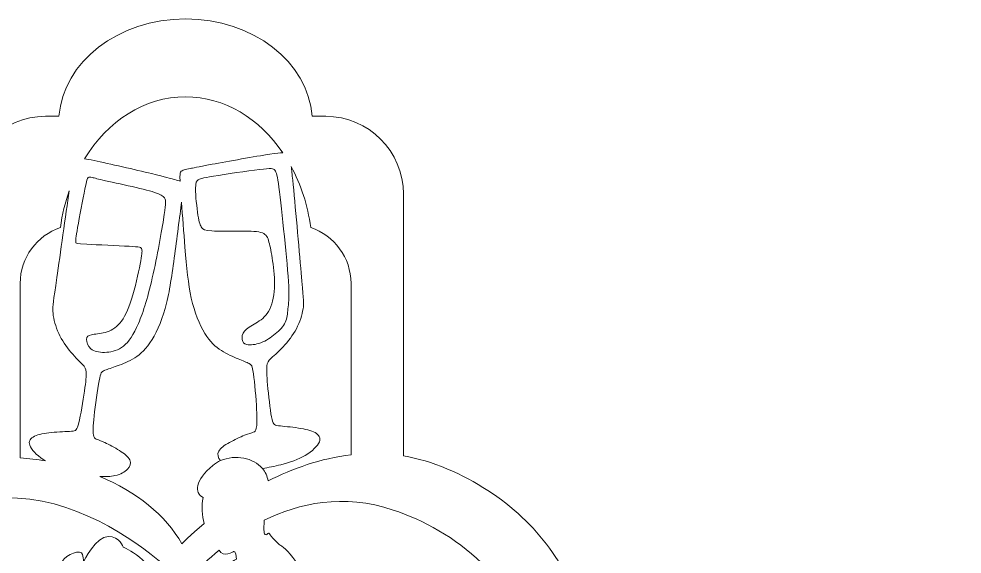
# Model space of a CAD drawing. Header units: millimetres. Extents: x -155 to 313, y -95 to 278.
# Drawn here: x -66 to 72.3, y 199.2 to 277.7 of the extents above; entities that cross this region are included whole.
import ezdxf

# ---------------------------------------------------------------- set-up
doc = ezdxf.new("R2010")
doc.units = ezdxf.units.MM
doc.header["$MEASUREMENT"] = 0
doc.layers.add('Layer 1', color=7, linetype='Continuous')

msp = doc.modelspace()

# ---------------------------------------------------------------- linework, layer by layer
at = {"layer": 'Layer 1', "color": 250, "lineweight": 20}
for points, knots in [([(-73.4549, 213.1171), (-73.4549, 213.1171), (-73.4549, 252.0068), (-73.4549, 252.0068), (-73.4549, 252.0068), (-73.4549, 258.2645), (-68.3312, 263.3881), (-62.0684, 263.3881), (-62.0684, 263.3881), (-62.0684, 263.3881), (-60.0864, 263.3881), (-60.0864, 263.3881), (-60.0864, 263.3881), (-59.4734, 271.3571), (-51.3971, 277.6608), (-41.5278, 277.6608), (-41.5278, 277.6608), (-31.6586, 277.6608), (-23.5874, 271.3571), (-22.9693, 263.3881), (-22.9693, 263.3881), (-22.9693, 263.3881), (-20.9873, 263.3881), (-20.9873, 263.3881), (-20.9873, 263.3881), (-14.7245, 263.3881), (-9.6008, 258.2645), (-9.6008, 252.0068), (-9.6008, 252.0068), (-9.6008, 252.0068), (-9.6008, 213.6228), (-9.6008, 213.6228), (-9.6008, 213.6228), (-7.5115, 213.2806), (-5.3762, 212.6778), (-3.2256, 211.7532), (-3.2256, 211.7532), (5.3921, 208.0599), (11.4659, 202.1036), (14.8323, 195.0285), (14.8323, 195.0285), (14.8323, 195.0285), (45.4261, 195.0285), (45.4261, 195.0285), (45.4261, 195.0285), (52.9506, 195.0285), (59.0908, 188.8986), (59.0908, 181.328), (59.0908, 181.328), (66.7124, 179.1519), (72.2907, 172.1024), (72.2907, 163.7401), (72.2907, 163.7401), (72.2907, 155.3777), (66.7124, 148.3282), (59.0908, 146.1521), (59.0908, 146.1521), (59.0908, 138.6122), (52.9506, 132.472), (45.4261, 132.472), (45.4261, 132.472), (45.4261, 132.472), (-4.564, 132.472), (-4.564, 132.472), (-4.564, 132.472), (-4.564, 132.472), (-4.564, -38.7846), (-4.564, -38.7846), (-4.564, -38.7846), (-4.564, -47.7957), (-11.9404, -55.167), (-20.9515, -55.167), (-20.9515, -55.167), (-20.9515, -55.167), (-22.4278, -55.167), (-22.4278, -55.167), (-22.4278, -55.167), (-22.4278, -55.167), (-22.4278, -59.9637), (-22.4278, -59.9637), (-22.4278, -59.9637), (-35.1629, -59.9637), (-47.8928, -59.9637), (-60.6279, -59.9637), (-60.6279, -59.9637), (-60.6279, -59.9637), (-60.6279, -55.167), (-60.6279, -55.167), (-60.6279, -55.167), (-60.6279, -55.167), (-62.1042, -55.167), (-62.1042, -55.167), (-62.1042, -55.167), (-71.1153, -55.167), (-78.4917, -47.7957), (-78.4917, -38.7846), (-78.4917, -38.7846), (-78.4917, -38.7846), (-78.4917, 132.472), (-78.4917, 132.472), (-78.4917, 132.472), (-95.155, 132.472), (-111.8184, 132.472), (-128.4817, 132.472), (-128.4817, 132.472), (-136.0063, 132.472), (-142.1516, 138.6122), (-142.1516, 146.1521), (-142.1516, 146.1521), (-149.7681, 148.3282), (-155.3464, 155.3777), (-155.3464, 163.7401), (-155.3464, 163.7401), (-155.3464, 172.1024), (-149.7681, 179.1519), (-142.1516, 181.328), (-142.1516, 181.328), (-142.1516, 188.8986), (-136.0063, 195.0285), (-128.4817, 195.0285), (-128.4817, 195.0285), (-128.4817, 195.0285), (-98.1128, 195.0285), (-98.1128, 195.0285), (-98.1128, 195.0285), (-92.9891, 206.3179), (-83.3906, 211.7992), (-73.4549, 213.1171)], [0, 0, 0, 0, 0.03030303, 0.03030303, 0.03030303, 0.03030303, 0.06060606, 0.06060606, 0.06060606, 0.06060606, 0.09090909, 0.09090909, 0.09090909, 0.09090909, 0.12121212, 0.12121212, 0.12121212, 0.12121212, 0.15151515, 0.15151515, 0.15151515, 0.15151515, 0.18181818, 0.18181818, 0.18181818, 0.18181818, 0.21212121, 0.21212121, 0.21212121, 0.21212121, 0.24242424, 0.24242424, 0.24242424, 0.24242424, 0.27272727, 0.27272727, 0.27272727, 0.27272727, 0.3030303, 0.3030303, 0.3030303, 0.3030303, 0.33333333, 0.33333333, 0.33333333, 0.33333333, 0.36363636, 0.36363636, 0.36363636, 0.36363636, 0.39393939, 0.39393939, 0.39393939, 0.39393939, 0.42424242, 0.42424242, 0.42424242, 0.42424242, 0.45454545, 0.45454545, 0.45454545, 0.45454545, 0.48484848, 0.48484848, 0.48484848, 0.48484848, 0.51515152, 0.51515152, 0.51515152, 0.51515152, 0.54545455, 0.54545455, 0.54545455, 0.54545455, 0.57575758, 0.57575758, 0.57575758, 0.57575758, 0.60606061, 0.60606061, 0.60606061, 0.60606061, 0.63636364, 0.63636364, 0.63636364, 0.63636364, 0.66666667, 0.66666667, 0.66666667, 0.66666667, 0.6969697, 0.6969697, 0.6969697, 0.6969697, 0.72727273, 0.72727273, 0.72727273, 0.72727273, 0.75757576, 0.75757576, 0.75757576, 0.75757576, 0.78787879, 0.78787879, 0.78787879, 0.78787879, 0.81818182, 0.81818182, 0.81818182, 0.81818182, 0.84848485, 0.84848485, 0.84848485, 0.84848485, 0.87878788, 0.87878788, 0.87878788, 0.87878788, 0.90909091, 0.90909091, 0.90909091, 0.90909091, 0.93939394, 0.93939394, 0.93939394, 0.93939394, 1, 1, 1, 1]), ([(-27.2858, 258.0499), (-30.6982, 263.0561), (-35.8116, 266.2437), (-41.5278, 266.2437), (-41.5278, 266.2437), (-47.5761, 266.2437), (-52.9501, 262.6781), (-56.342, 257.1611), (-56.342, 257.1611), (-55.9946, 257.11), (-55.5349, 257.0283), (-54.9117, 256.9006), (-54.9117, 256.9006), (-52.7917, 256.4664), (-48.8021, 255.5264), (-46.5442, 254.9849), (-46.5442, 254.9849), (-44.2863, 254.4384), (-43.7551, 254.2902), (-43.3566, 254.1829), (-43.3566, 254.1829), (-42.9633, 254.0757), (-42.6977, 254.0093), (-42.478, 253.9377), (-42.478, 253.9377), (-42.4269, 253.9173), (-42.3809, 253.902), (-42.335, 253.8816), (-42.335, 253.8816), (-42.3809, 254.8981), (-42.335, 255.0871), (-42.2532, 255.2199), (-42.2532, 255.2199), (-42.1408, 255.3885), (-41.9621, 255.4651), (-41.7373, 255.5264), (-41.7373, 255.5264), (-41.5125, 255.5928), (-41.2469, 255.6439), (-40.8433, 255.7308), (-40.8433, 255.7308), (-40.4449, 255.8125), (-39.9085, 255.9351), (-37.62, 256.3591), (-37.62, 256.3591), (-35.3366, 256.7831), (-31.3061, 257.5085), (-29.1606, 257.8354), (-29.1606, 257.8354), (-28.2309, 257.9733), (-27.6587, 258.0346), (-27.2858, 258.0499)], [0, 0, 0, 0, 0.07142857, 0.07142857, 0.07142857, 0.07142857, 0.14285714, 0.14285714, 0.14285714, 0.14285714, 0.21428571, 0.21428571, 0.21428571, 0.21428571, 0.28571429, 0.28571429, 0.28571429, 0.28571429, 0.35714286, 0.35714286, 0.35714286, 0.35714286, 0.42857143, 0.42857143, 0.42857143, 0.42857143, 0.5, 0.5, 0.5, 0.5, 0.57142857, 0.57142857, 0.57142857, 0.57142857, 0.64285714, 0.64285714, 0.64285714, 0.64285714, 0.71428571, 0.71428571, 0.71428571, 0.71428571, 0.78571429, 0.78571429, 0.78571429, 0.78571429, 0.85714286, 0.85714286, 0.85714286, 0.85714286, 1, 1, 1, 1]), ([(-37.4208, 254.6172), (-35.6737, 254.9083), (-32.4708, 255.3783), (-30.7186, 255.5928), (-30.7186, 255.5928), (-28.9665, 255.8074), (-28.66, 255.7665), (-28.4352, 255.4753), (-28.4352, 255.4753), (-28.2104, 255.1893), (-28.0674, 254.6478), (-27.8426, 252.9927), (-27.8426, 252.9927), (-27.623, 251.3427), (-27.3318, 248.5689), (-27.0457, 245.7951), (-27.0457, 245.7951), (-26.7597, 243.0264), (-26.4889, 240.2577), (-26.4072, 238.48), (-26.4072, 238.48), (-26.3255, 236.6971), (-26.4379, 235.9105), (-26.5196, 235.1902), (-26.5196, 235.1902), (-26.5962, 234.4699), (-26.632, 233.8109), (-26.9231, 233.1979), (-26.9231, 233.1979), (-27.2143, 232.5901), (-27.7558, 232.0281), (-28.379, 231.502), (-28.379, 231.502), (-29.0073, 230.9758), (-29.7174, 230.4905), (-30.4836, 230.2096), (-30.4836, 230.2096), (-31.2499, 229.9235), (-32.0723, 229.8418), (-32.5525, 229.9337), (-32.5525, 229.9337), (-33.0276, 230.0308), (-33.1655, 230.3015), (-33.2217, 230.6693), (-33.2217, 230.6693), (-33.2779, 231.0371), (-33.2524, 231.4969), (-32.905, 231.9055), (-32.905, 231.9055), (-32.5627, 232.3142), (-31.8987, 232.6718), (-31.2244, 233.0856), (-31.2244, 233.0856), (-30.5501, 233.4942), (-29.8655, 233.9591), (-29.37, 234.802), (-29.37, 234.802), (-28.8796, 235.6397), (-28.5885, 236.8555), (-28.5169, 238.199), (-28.5169, 238.199), (-28.4454, 239.5374), (-28.5987, 240.9984), (-28.7724, 242.1886), (-28.7724, 242.1886), (-28.9409, 243.3788), (-29.1299, 244.2932), (-29.3087, 244.9624), (-29.3087, 244.9624), (-29.4875, 245.6367), (-29.6612, 246.0658), (-30.2742, 246.3008), (-30.2742, 246.3008), (-30.8872, 246.5358), (-31.9446, 246.5766), (-33.3852, 246.5766), (-33.3852, 246.5766), (-34.8308, 246.5766), (-36.6596, 246.5307), (-37.6915, 246.5818), (-37.6915, 246.5818), (-38.7285, 246.6328), (-38.9584, 246.781), (-39.1627, 247.067), (-39.1627, 247.067), (-39.367, 247.3531), (-39.5407, 247.7822), (-39.7144, 248.8958), (-39.7144, 248.8958), (-39.8881, 250.0094), (-40.0669, 251.8025), (-40.072, 252.7833), (-40.072, 252.7833), (-40.0822, 253.7641), (-39.9187, 253.9326), (-39.6888, 254.0706), (-39.6888, 254.0706), (-39.459, 254.2136), (-39.1678, 254.326), (-37.4208, 254.6172)], [0, 0, 0, 0, 0.03846154, 0.03846154, 0.03846154, 0.03846154, 0.07692308, 0.07692308, 0.07692308, 0.07692308, 0.11538462, 0.11538462, 0.11538462, 0.11538462, 0.15384615, 0.15384615, 0.15384615, 0.15384615, 0.19230769, 0.19230769, 0.19230769, 0.19230769, 0.23076923, 0.23076923, 0.23076923, 0.23076923, 0.26923077, 0.26923077, 0.26923077, 0.26923077, 0.30769231, 0.30769231, 0.30769231, 0.30769231, 0.34615385, 0.34615385, 0.34615385, 0.34615385, 0.38461538, 0.38461538, 0.38461538, 0.38461538, 0.42307692, 0.42307692, 0.42307692, 0.42307692, 0.46153846, 0.46153846, 0.46153846, 0.46153846, 0.5, 0.5, 0.5, 0.5, 0.53846154, 0.53846154, 0.53846154, 0.53846154, 0.57692308, 0.57692308, 0.57692308, 0.57692308, 0.61538462, 0.61538462, 0.61538462, 0.61538462, 0.65384615, 0.65384615, 0.65384615, 0.65384615, 0.69230769, 0.69230769, 0.69230769, 0.69230769, 0.73076923, 0.73076923, 0.73076923, 0.73076923, 0.76923077, 0.76923077, 0.76923077, 0.76923077, 0.80769231, 0.80769231, 0.80769231, 0.80769231, 0.84615385, 0.84615385, 0.84615385, 0.84615385, 0.88461538, 0.88461538, 0.88461538, 0.88461538, 0.92307692, 0.92307692, 0.92307692, 0.92307692, 1, 1, 1, 1]), ([(-30.2691, 211.7941), (-29.8451, 211.2935), (-29.5437, 210.6856), (-29.4262, 209.9602), (-29.4262, 209.9602), (-25.8708, 211.7685), (-21.7433, 213.2653), (-17.2786, 213.7812), (-17.2786, 213.7812), (-17.2786, 213.7812), (-17.2786, 238.8937), (-17.2786, 238.8937), (-17.2786, 238.8937), (-17.2786, 242.6892), (-19.7613, 245.9381), (-23.1839, 247.0926), (-23.1839, 247.0926), (-23.6283, 250.3517), (-24.6244, 253.3758), (-26.0547, 256.0219), (-26.0547, 256.0219), (-25.9832, 255.5111), (-25.9117, 254.8624), (-25.8249, 254.0195), (-25.8249, 254.0195), (-25.4673, 250.5918), (-24.9156, 244.0174), (-24.5938, 240.4364), (-24.5938, 240.4364), (-24.2668, 236.8606), (-24.1698, 236.2834), (-24.2617, 235.4712), (-24.2617, 235.4712), (-24.3588, 234.664), (-24.6397, 233.6219), (-25.1046, 232.636), (-25.1046, 232.636), (-25.5745, 231.6552), (-26.2233, 230.7204), (-26.9589, 229.9082), (-26.9589, 229.9082), (-27.6894, 229.0909), (-28.5016, 228.391), (-28.9716, 227.9466), (-28.9716, 227.9466), (-29.4364, 227.5022), (-29.559, 227.308), (-29.6101, 226.8074), (-29.6101, 226.8074), (-29.6663, 226.3017), (-29.6459, 225.4895), (-29.5131, 224.0234), (-29.5131, 224.0234), (-29.3803, 222.5624), (-29.1351, 220.4527), (-28.9358, 219.3544), (-28.9358, 219.3544), (-28.7366, 218.251), (-28.5885, 218.1539), (-27.9142, 218.0569), (-27.9142, 218.0569), (-27.2348, 217.9598), (-26.0292, 217.8679), (-25.0024, 217.7146), (-25.0024, 217.7146), (-23.9756, 217.5665), (-23.1328, 217.3621), (-22.5555, 217.0403), (-22.5555, 217.0403), (-21.9783, 216.7185), (-21.6769, 216.2843), (-21.9221, 215.6815), (-21.9221, 215.6815), (-22.1673, 215.0787), (-22.9642, 214.3125), (-23.991, 213.7097), (-23.991, 213.7097), (-25.0177, 213.112), (-26.2795, 212.6829), (-27.577, 212.3407), (-27.577, 212.3407), (-28.471, 212.1057), (-29.3854, 211.9167), (-30.2691, 211.7941)], [0, 0, 0, 0, 0.04545455, 0.04545455, 0.04545455, 0.04545455, 0.09090909, 0.09090909, 0.09090909, 0.09090909, 0.13636364, 0.13636364, 0.13636364, 0.13636364, 0.18181818, 0.18181818, 0.18181818, 0.18181818, 0.22727273, 0.22727273, 0.22727273, 0.22727273, 0.27272727, 0.27272727, 0.27272727, 0.27272727, 0.31818182, 0.31818182, 0.31818182, 0.31818182, 0.36363636, 0.36363636, 0.36363636, 0.36363636, 0.40909091, 0.40909091, 0.40909091, 0.40909091, 0.45454545, 0.45454545, 0.45454545, 0.45454545, 0.5, 0.5, 0.5, 0.5, 0.54545455, 0.54545455, 0.54545455, 0.54545455, 0.59090909, 0.59090909, 0.59090909, 0.59090909, 0.63636364, 0.63636364, 0.63636364, 0.63636364, 0.68181818, 0.68181818, 0.68181818, 0.68181818, 0.72727273, 0.72727273, 0.72727273, 0.72727273, 0.77272727, 0.77272727, 0.77272727, 0.77272727, 0.81818182, 0.81818182, 0.81818182, 0.81818182, 0.86363636, 0.86363636, 0.86363636, 0.86363636, 0.90909091, 0.90909091, 0.90909091, 0.90909091, 1, 1, 1, 1]), ([(-53.2515, 253.9326), (-52.0919, 253.667), (-50.2478, 253.2941), (-48.7715, 252.9467), (-48.7715, 252.9467), (-47.2951, 252.6045), (-46.1815, 252.2929), (-45.5226, 252.0323), (-45.5226, 252.0323), (-44.8585, 251.7718), (-44.6439, 251.5624), (-44.5315, 251.2303), (-44.5315, 251.2303), (-44.4192, 250.8983), (-44.4089, 250.4385), (-44.7614, 248.2573), (-44.7614, 248.2573), (-45.1139, 246.076), (-45.8239, 242.1682), (-46.5442, 239.1389), (-46.5442, 239.1389), (-47.2645, 236.1046), (-47.995, 233.9489), (-48.7102, 232.4317), (-48.7102, 232.4317), (-49.4304, 230.9145), (-50.1354, 230.041), (-50.9221, 229.5148), (-50.9221, 229.5148), (-51.7138, 228.9887), (-52.5874, 228.8099), (-53.3996, 228.7997), (-53.3996, 228.7997), (-54.2118, 228.7844), (-54.9576, 228.9376), (-55.4225, 229.3156), (-55.4225, 229.3156), (-55.8822, 229.6987), (-56.0559, 230.3066), (-56.0406, 230.7051), (-56.0406, 230.7051), (-56.0253, 231.0984), (-55.8209, 231.2823), (-55.3305, 231.3845), (-55.3305, 231.3845), (-54.8401, 231.4867), (-54.0637, 231.5122), (-53.3025, 231.7216), (-53.3025, 231.7216), (-52.5414, 231.9311), (-51.7956, 232.3244), (-51.1468, 233.0856), (-51.1468, 233.0856), (-50.5032, 233.8518), (-49.9617, 234.9808), (-49.4457, 236.6154), (-49.4457, 236.6154), (-48.9349, 238.2501), (-48.4547, 240.3905), (-48.184, 241.7288), (-48.184, 241.7288), (-47.9235, 243.0723), (-47.8724, 243.6138), (-47.9388, 243.9101), (-47.9388, 243.9101), (-48.0103, 244.2064), (-48.2044, 244.2524), (-49.8187, 244.3392), (-49.8187, 244.3392), (-51.4329, 244.4312), (-54.4774, 244.5589), (-56.0202, 244.6457), (-56.0202, 244.6457), (-57.568, 244.7274), (-57.6191, 244.7683), (-57.6293, 244.9777), (-57.6293, 244.9777), (-57.6446, 245.1923), (-57.6242, 245.5754), (-57.3534, 247.1028), (-57.3534, 247.1028), (-57.0827, 248.6302), (-56.5719, 251.2967), (-56.2858, 252.7169), (-56.2858, 252.7169), (-55.9946, 254.1319), (-55.9333, 254.3055), (-55.8107, 254.3975), (-55.8107, 254.3975), (-55.6932, 254.4843), (-55.5144, 254.4946), (-55.1926, 254.4179), (-55.1926, 254.4179), (-54.8708, 254.3464), (-54.4059, 254.1983), (-53.2515, 253.9326)], [0, 0, 0, 0, 0.04, 0.04, 0.04, 0.04, 0.08, 0.08, 0.08, 0.08, 0.12, 0.12, 0.12, 0.12, 0.16, 0.16, 0.16, 0.16, 0.2, 0.2, 0.2, 0.2, 0.24, 0.24, 0.24, 0.24, 0.28, 0.28, 0.28, 0.28, 0.32, 0.32, 0.32, 0.32, 0.36, 0.36, 0.36, 0.36, 0.4, 0.4, 0.4, 0.4, 0.44, 0.44, 0.44, 0.44, 0.48, 0.48, 0.48, 0.48, 0.52, 0.52, 0.52, 0.52, 0.56, 0.56, 0.56, 0.56, 0.6, 0.6, 0.6, 0.6, 0.64, 0.64, 0.64, 0.64, 0.68, 0.68, 0.68, 0.68, 0.72, 0.72, 0.72, 0.72, 0.76, 0.76, 0.76, 0.76, 0.8, 0.8, 0.8, 0.8, 0.84, 0.84, 0.84, 0.84, 0.88, 0.88, 0.88, 0.88, 0.92, 0.92, 0.92, 0.92, 1, 1, 1, 1]), ([(-58.5692, 252.487), (-59.172, 250.7859), (-59.6164, 248.9776), (-59.8718, 247.0926), (-59.8718, 247.0926), (-63.2944, 245.9381), (-65.7771, 242.6892), (-65.7771, 238.8937), (-65.7771, 238.8937), (-65.7771, 238.8937), (-65.7771, 213.3419), (-65.7771, 213.3419), (-65.7771, 213.3419), (-64.5204, 213.2499), (-63.274, 213.1018), (-62.048, 212.8924), (-62.048, 212.8924), (-62.1706, 212.9639), (-62.2881, 213.0354), (-62.4056, 213.112), (-62.4056, 213.112), (-63.4017, 213.7659), (-64.1526, 214.573), (-64.3672, 215.186), (-64.3672, 215.186), (-64.5817, 215.799), (-64.2548, 216.223), (-63.6622, 216.5142), (-63.6622, 216.5142), (-63.0697, 216.8002), (-62.2166, 216.9637), (-61.1796, 217.0607), (-61.1796, 217.0607), (-60.1477, 217.1527), (-58.937, 217.1833), (-58.2576, 217.2446), (-58.2576, 217.2446), (-57.5782, 217.3059), (-57.425, 217.3928), (-57.1695, 218.486), (-57.1695, 218.486), (-56.9141, 219.574), (-56.5514, 221.6685), (-56.3471, 223.1192), (-56.3471, 223.1192), (-56.1377, 224.5751), (-56.0764, 225.3873), (-56.1019, 225.893), (-56.1019, 225.893), (-56.1274, 226.3988), (-56.2398, 226.598), (-56.6842, 227.068), (-56.6842, 227.068), (-57.1236, 227.5328), (-57.9, 228.2786), (-58.5897, 229.1317), (-58.5897, 229.1317), (-59.2742, 229.9797), (-59.8769, 230.9452), (-60.2907, 231.9515), (-60.2907, 231.9515), (-60.7045, 232.963), (-60.9344, 234.0153), (-60.9855, 234.8275), (-60.9855, 234.8275), (-61.0365, 235.6448), (-60.9088, 236.217), (-60.3929, 239.7724), (-60.3929, 239.7724), (-59.9178, 243.0723), (-59.1107, 248.9418), (-58.5692, 252.487)], [0, 0, 0, 0, 0.05263158, 0.05263158, 0.05263158, 0.05263158, 0.10526316, 0.10526316, 0.10526316, 0.10526316, 0.15789474, 0.15789474, 0.15789474, 0.15789474, 0.21052632, 0.21052632, 0.21052632, 0.21052632, 0.26315789, 0.26315789, 0.26315789, 0.26315789, 0.31578947, 0.31578947, 0.31578947, 0.31578947, 0.36842105, 0.36842105, 0.36842105, 0.36842105, 0.42105263, 0.42105263, 0.42105263, 0.42105263, 0.47368421, 0.47368421, 0.47368421, 0.47368421, 0.52631579, 0.52631579, 0.52631579, 0.52631579, 0.57894737, 0.57894737, 0.57894737, 0.57894737, 0.63157895, 0.63157895, 0.63157895, 0.63157895, 0.68421053, 0.68421053, 0.68421053, 0.68421053, 0.73684211, 0.73684211, 0.73684211, 0.73684211, 0.78947368, 0.78947368, 0.78947368, 0.78947368, 0.84210526, 0.84210526, 0.84210526, 0.84210526, 0.89473684, 0.89473684, 0.89473684, 0.89473684, 1, 1, 1, 1]), ([(-38.8, 203.7382), (-39.0554, 204.8161), (-39.2904, 206.369), (-38.9328, 207.5184), (-38.9328, 207.5184), (-40.3274, 208.2438), (-40.1435, 210.001), (-37.5382, 212.2385), (-37.5382, 212.2385), (-37.2062, 212.5246), (-36.8282, 212.7595), (-36.4144, 212.9383), (-36.4144, 212.9383), (-36.7669, 213.3623), (-36.9099, 213.8527), (-36.6749, 214.3125), (-36.6749, 214.3125), (-36.44, 214.7722), (-35.8167, 215.1962), (-35.0914, 215.6049), (-35.0914, 215.6049), (-34.3609, 216.0135), (-33.5231, 216.4018), (-32.8999, 216.6521), (-32.8999, 216.6521), (-32.2818, 216.8973), (-31.8782, 217.0046), (-31.6177, 217.1016), (-31.6177, 217.1016), (-31.3572, 217.1987), (-31.2448, 217.2753), (-31.1631, 217.7044), (-31.1631, 217.7044), (-31.0813, 218.1284), (-31.0353, 218.8946), (-31.1171, 220.4629), (-31.1171, 220.4629), (-31.1988, 222.0311), (-31.4083, 224.4014), (-31.5768, 225.6478), (-31.5768, 225.6478), (-31.7403, 226.8892), (-31.868, 227.0067), (-32.2103, 227.1752), (-32.2103, 227.1752), (-32.5525, 227.3387), (-33.1144, 227.5481), (-33.8347, 227.8444), (-33.8347, 227.8444), (-34.555, 228.1407), (-35.4336, 228.5238), (-36.2816, 229.0704), (-36.2816, 229.0704), (-37.1296, 229.617), (-37.9469, 230.3271), (-38.7183, 231.5837), (-38.7183, 231.5837), (-39.4896, 232.8455), (-40.2201, 234.6487), (-40.6901, 236.738), (-40.6901, 236.738), (-41.16, 238.8273), (-41.3695, 241.1976), (-41.6147, 244.2064), (-41.6147, 244.2064), (-41.7935, 246.3621), (-41.9876, 248.8396), (-42.1306, 250.791), (-42.1306, 250.791), (-42.3758, 248.7732), (-42.8151, 245.4273), (-43.1983, 242.6381), (-43.1983, 242.6381), (-43.6018, 239.6447), (-43.939, 237.2897), (-44.5162, 235.226), (-44.5162, 235.226), (-45.0935, 233.1673), (-45.9159, 231.3998), (-46.7537, 230.184), (-46.7537, 230.184), (-47.5914, 228.9683), (-48.4445, 228.3042), (-49.318, 227.8036), (-49.318, 227.8036), (-50.1967, 227.3029), (-51.0957, 226.9658), (-51.8313, 226.7053), (-51.8313, 226.7053), (-52.5669, 226.4498), (-53.134, 226.266), (-53.4864, 226.1229), (-53.4864, 226.1229), (-53.8389, 225.9748), (-53.9666, 225.8675), (-54.2016, 224.6313), (-54.2016, 224.6313), (-54.4315, 223.4002), (-54.7686, 221.0452), (-54.9321, 219.4821), (-54.9321, 219.4821), (-55.0956, 217.9189), (-55.0904, 217.1476), (-55.0343, 216.7185), (-55.0343, 216.7185), (-54.973, 216.2894), (-54.8657, 216.2026), (-54.6103, 216.0953), (-54.6103, 216.0953), (-54.3548, 215.988), (-53.9615, 215.8603), (-53.3536, 215.5793), (-53.3536, 215.5793), (-52.7457, 215.2984), (-51.9284, 214.8642), (-51.2234, 214.4146), (-51.2234, 214.4146), (-50.5134, 213.9702), (-49.9157, 213.5156), (-49.7063, 213.0405), (-49.7063, 213.0405), (-49.4917, 212.5705), (-49.6654, 212.0852), (-50.0485, 211.6766), (-50.0485, 211.6766), (-50.4265, 211.2679), (-51.0191, 210.9308), (-51.8773, 210.752), (-51.8773, 210.752), (-52.4954, 210.6192), (-53.2617, 210.563), (-54.0994, 210.6038), (-54.0994, 210.6038), (-48.7715, 208.3766), (-44.4243, 204.9489), (-42.0795, 200.7397), (-42.0795, 200.7397), (-42.0795, 200.7397), (-40.8944, 201.9963), (-38.8, 203.7382)], [0, 0, 0, 0, 0.02777778, 0.02777778, 0.02777778, 0.02777778, 0.05555556, 0.05555556, 0.05555556, 0.05555556, 0.08333333, 0.08333333, 0.08333333, 0.08333333, 0.11111111, 0.11111111, 0.11111111, 0.11111111, 0.13888889, 0.13888889, 0.13888889, 0.13888889, 0.16666667, 0.16666667, 0.16666667, 0.16666667, 0.19444444, 0.19444444, 0.19444444, 0.19444444, 0.22222222, 0.22222222, 0.22222222, 0.22222222, 0.25, 0.25, 0.25, 0.25, 0.27777778, 0.27777778, 0.27777778, 0.27777778, 0.30555556, 0.30555556, 0.30555556, 0.30555556, 0.33333333, 0.33333333, 0.33333333, 0.33333333, 0.36111111, 0.36111111, 0.36111111, 0.36111111, 0.38888889, 0.38888889, 0.38888889, 0.38888889, 0.41666667, 0.41666667, 0.41666667, 0.41666667, 0.44444444, 0.44444444, 0.44444444, 0.44444444, 0.47222222, 0.47222222, 0.47222222, 0.47222222, 0.5, 0.5, 0.5, 0.5, 0.52777778, 0.52777778, 0.52777778, 0.52777778, 0.55555556, 0.55555556, 0.55555556, 0.55555556, 0.58333333, 0.58333333, 0.58333333, 0.58333333, 0.61111111, 0.61111111, 0.61111111, 0.61111111, 0.63888889, 0.63888889, 0.63888889, 0.63888889, 0.66666667, 0.66666667, 0.66666667, 0.66666667, 0.69444444, 0.69444444, 0.69444444, 0.69444444, 0.72222222, 0.72222222, 0.72222222, 0.72222222, 0.75, 0.75, 0.75, 0.75, 0.77777778, 0.77777778, 0.77777778, 0.77777778, 0.80555556, 0.80555556, 0.80555556, 0.80555556, 0.83333333, 0.83333333, 0.83333333, 0.83333333, 0.86111111, 0.86111111, 0.86111111, 0.86111111, 0.88888889, 0.88888889, 0.88888889, 0.88888889, 0.91666667, 0.91666667, 0.91666667, 0.91666667, 0.94444444, 0.94444444, 0.94444444, 0.94444444, 1, 1, 1, 1]), ([(-63.6571, 128.0227), (-63.6571, 128.0227), (-62.6559, 130.776), (-62.6559, 130.776), (-62.6559, 130.776), (-62.6559, 130.776), (-58.4211, 140.8854), (-57.2717, 144.8188), (-57.2717, 144.8188), (-61.3839, 143.1229), (-63.0799, 143.3068), (-64.8984, 144.5736), (-64.8984, 144.5736), (-61.3839, 145.8456), (-57.5731, 148.6909), (-58.2985, 154.0189), (-58.2985, 154.0189), (-59.0239, 159.3418), (-66.6506, 164.0619), (-65.6851, 170.8406), (-65.6851, 170.8406), (-64.7145, 177.6194), (-55.9997, 177.8595), (-56.3624, 185.1235), (-56.3624, 185.1235), (-56.7251, 192.3875), (-57.0725, 192.1883), (-57.0725, 192.1883), (-57.0725, 192.1883), (-57.0725, 192.1883), (-58.794, 192.1883), (-58.794, 192.8218), (-58.794, 192.8218), (-58.794, 193.4603), (-58.4313, 194.1244), (-58.4313, 194.1244), (-58.4313, 194.1244), (-59.7135, 194.3696), (-59.5858, 196.2597), (-58.6152, 196.7245), (-58.6152, 196.7245), (-58.6152, 196.7245), (-60.306, 197.0259), (-59.642, 198.1446), (-59.642, 198.1446), (-58.9779, 199.2633), (-56.8273, 199.9938), (-56.6485, 199.2072), (-56.6485, 199.2072), (-56.4646, 198.4205), (-56.4952, 198.1446), (-56.4952, 198.1446), (-56.4952, 198.1446), (-56.4952, 198.1446), (-54.5898, 201.8686), (-52.8683, 201.8379), (-52.8683, 201.8379), (-51.1417, 201.8073), (-50.6615, 200.2646), (-50.6615, 200.2646), (-50.6615, 200.2646), (-50.6615, 200.2646), (-45.9108, 198.2059), (-45.7933, 194.6403), (-45.7933, 194.6403), (-45.6707, 191.0696), (-48.3015, 192.0657), (-48.5722, 189.4656), (-48.5722, 189.4656), (-48.843, 186.8654), (-47.6374, 186.3802), (-46.5749, 186.6815), (-46.5749, 186.6815), (-45.5174, 186.988), (-41.4768, 190.3902), (-38.8715, 193.353), (-38.8715, 193.353), (-36.2714, 196.321), (-35.4847, 197.833), (-34.0901, 198.4971), (-34.0901, 198.4971), (-34.1514, 199.8304), (-34.509, 199.626), (-34.509, 199.626), (-34.509, 199.626), (-34.509, 199.626), (-36.016, 198.635), (-36.6085, 199.8406), (-36.6085, 199.8406), (-39.7961, 197.1894), (-41.5943, 194.8089), (-41.5943, 194.8089), (-41.5943, 194.8089), (-41.5943, 194.8089), (-65.0772, 219.9827), (-85.1734, 199.4064), (-85.1734, 199.4064), (-112.365, 171.2595), (-65.0517, 129.2487), (-63.6571, 128.0227)], [0, 0, 0, 0, 0.03846154, 0.03846154, 0.03846154, 0.03846154, 0.07692308, 0.07692308, 0.07692308, 0.07692308, 0.11538462, 0.11538462, 0.11538462, 0.11538462, 0.15384615, 0.15384615, 0.15384615, 0.15384615, 0.19230769, 0.19230769, 0.19230769, 0.19230769, 0.23076923, 0.23076923, 0.23076923, 0.23076923, 0.26923077, 0.26923077, 0.26923077, 0.26923077, 0.30769231, 0.30769231, 0.30769231, 0.30769231, 0.34615385, 0.34615385, 0.34615385, 0.34615385, 0.38461538, 0.38461538, 0.38461538, 0.38461538, 0.42307692, 0.42307692, 0.42307692, 0.42307692, 0.46153846, 0.46153846, 0.46153846, 0.46153846, 0.5, 0.5, 0.5, 0.5, 0.53846154, 0.53846154, 0.53846154, 0.53846154, 0.57692308, 0.57692308, 0.57692308, 0.57692308, 0.61538462, 0.61538462, 0.61538462, 0.61538462, 0.65384615, 0.65384615, 0.65384615, 0.65384615, 0.69230769, 0.69230769, 0.69230769, 0.69230769, 0.73076923, 0.73076923, 0.73076923, 0.73076923, 0.76923077, 0.76923077, 0.76923077, 0.76923077, 0.80769231, 0.80769231, 0.80769231, 0.80769231, 0.84615385, 0.84615385, 0.84615385, 0.84615385, 0.88461538, 0.88461538, 0.88461538, 0.88461538, 0.92307692, 0.92307692, 0.92307692, 0.92307692, 1, 1, 1, 1]), ([(-29.9881, 204.198), (-30.0546, 203.5288), (-30.121, 202.5225), (-29.9422, 202.2313), (-29.9422, 202.2313), (-29.6714, 201.7766), (-29.4007, 202.5633), (-29.2474, 202.2313), (-29.2474, 202.2313), (-29.0942, 201.8992), (-27.9193, 200.7192), (-27.6741, 200.566), (-27.6741, 200.566), (-27.434, 200.4127), (-23.4393, 198.0782), (-22.7139, 189.1182), (-22.7139, 189.1182), (-21.9885, 180.1633), (-21.5032, 176.4087), (-25.3753, 178.83), (-25.3753, 178.83), (-25.3089, 178.6206), (-25.2323, 178.3499), (-25.1557, 178.0332), (-25.1557, 178.0332), (-24.6193, 177.3231), (-24.0931, 176.3116), (-23.7407, 174.8966), (-23.7407, 174.8966), (-22.7752, 170.9632), (-20.6552, 163.5766), (-20.6552, 163.5766), (-20.6552, 163.5766), (-20.6552, 163.5766), (-22.5147, 163.3978), (-22.5147, 163.3978), (-22.5147, 163.3978), (-20.6501, 151.337), (-18.7396, 135.915), (-19.0206, 130.1733), (-19.0206, 130.1733), (29.0947, 176.6488), (6.5159, 199.8304), (-11.0924, 205.6998), (-11.0924, 205.6998), (-18.4382, 208.1467), (-24.9105, 206.7215), (-29.9881, 204.198)], [0, 0, 0, 0, 0.07692308, 0.07692308, 0.07692308, 0.07692308, 0.15384615, 0.15384615, 0.15384615, 0.15384615, 0.23076923, 0.23076923, 0.23076923, 0.23076923, 0.30769231, 0.30769231, 0.30769231, 0.30769231, 0.38461538, 0.38461538, 0.38461538, 0.38461538, 0.46153846, 0.46153846, 0.46153846, 0.46153846, 0.53846154, 0.53846154, 0.53846154, 0.53846154, 0.61538462, 0.61538462, 0.61538462, 0.61538462, 0.69230769, 0.69230769, 0.69230769, 0.69230769, 0.76923077, 0.76923077, 0.76923077, 0.76923077, 0.84615385, 0.84615385, 0.84615385, 0.84615385, 1, 1, 1, 1])]:
    msp.add_open_spline(points, degree=3, knots=knots, dxfattribs=at)
at = {"layer": 'Layer 1', "color": 242, "lineweight": 20}
msp.add_open_spline([(-36.4144, 212.9383), (-34.1616, 213.8783), (-31.6177, 213.3317), (-30.2691, 211.7941)], degree=3, dxfattribs=at)

doc.saveas('drawing.dxf')
